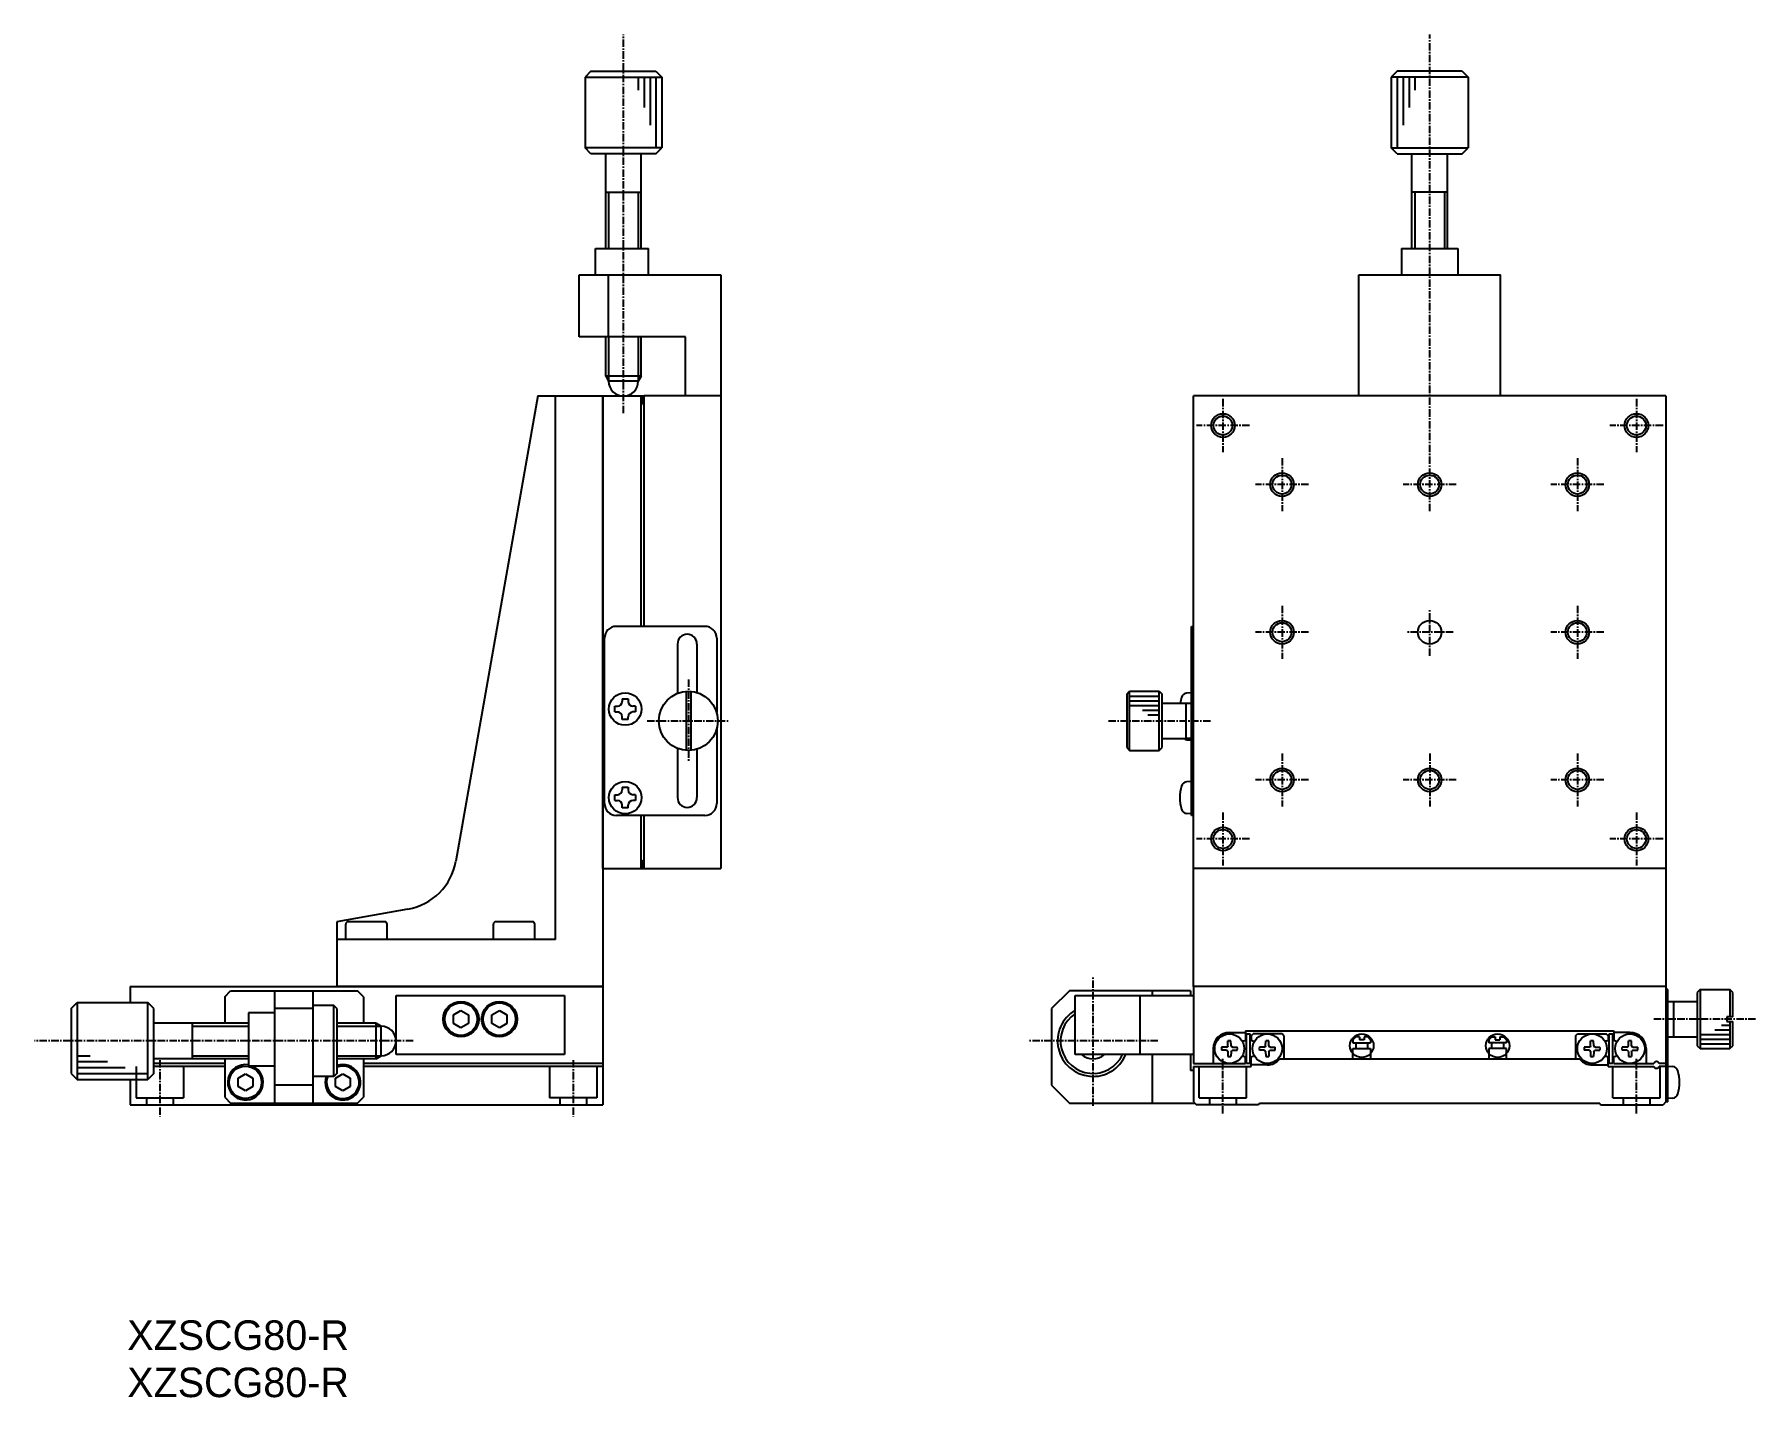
# Model space of a CAD drawing. Extents: x 86 to 377, y 34 to 264.
import ezdxf

# ---------------------------------------------------------------- set-up
doc = ezdxf.new("R2010")
doc.units = 0
doc.linetypes.add('CENTER', pattern=[2, 1.25, -0.25, 0.25, -0.25])
doc.layers.get('0').update_dxf_attribs({"linetype": 'CONTINUOUS'})
doc.layers.add('CENTER', color=1, linetype='CENTER')

msp = doc.modelspace()

# ---------------------------------------------------------------- linework, layer by layer
at = {"color": 7, "linetype": 'CONTINUOUS'}
for p, q in [((179.79, 258.21), (178.79, 257.21)), ((178.79, 257.21), (178.79, 245.21)), ((179.79, 258.21), (190.79, 258.21)), ((190.79, 258.21), (191.79, 257.21)), ((191.79, 257.21), (191.79, 245.21)), ((316.29, 258.21), (315.29, 257.21)), ((315.29, 257.21), (315.29, 245.21)), ((327.29, 258.21), (316.29, 258.21)), ((327.29, 258.21), (328.29, 257.21)), ((328.29, 257.21), (328.29, 245.21)), ((179.79, 244.21), (178.79, 245.21)), ((190.79, 244.21), (191.79, 245.21)), ((316.29, 244.21), (315.29, 245.21)), ((327.29, 244.21), (328.29, 245.21)), ((190.79, 244.21), (179.79, 244.21)), ((182.29, 228.21), (182.29, 244.21)), ((188.29, 228.21), (188.29, 244.21)), ((316.29, 244.21), (327.29, 244.21)), ((318.79, 228.21), (318.79, 244.21)), ((324.79, 228.21), (324.79, 244.21)), ((182.29, 237.71), (188.29, 237.71)), ((324.79, 237.71), (318.79, 237.71)), ((180.54, 228.21), (189.54, 228.21)), ((180.54, 223.71), (180.54, 228.21)), ((189.54, 223.71), (189.54, 228.21)), ((317.04, 228.21), (326.54, 228.21)), ((317.04, 228.21), (317.04, 223.71)), ((326.54, 228.21), (326.54, 223.71)), ((177.79, 213.21), (177.79, 223.71)), ((177.79, 223.71), (201.79, 223.71)), ((182.79, 213.21), (182.79, 223.71)), ((201.79, 223.71), (201.79, 123.21)), ((309.79, 223.71), (333.79, 223.71)), ((309.79, 203.21), (309.79, 223.71)), ((333.79, 203.21), (333.79, 223.71)), ((195.79, 213.21), (177.79, 213.21)), ((182.29, 206.57), (182.29, 213.21)), ((188.29, 206.57), (188.29, 213.21)), ((195.79, 203.21), (195.79, 213.21)), ((182.29, 206.57), (182.79, 205.71)), ((188.29, 206.57), (182.29, 206.57)), ((187.79, 205.71), (182.79, 205.71)), ((188.29, 206.57), (187.79, 205.71)), ((170.79, 203.21), (156.9, 124.43)), ((170.79, 203.21), (181.79, 203.21)), ((173.79, 111.21), (173.79, 203.21)), ((181.79, 203.21), (181.79, 103.21)), ((181.79, 123.21), (181.79, 203.21)), ((181.79, 203.21), (188.79, 203.21)), ((188.29, 164.21), (188.29, 203.21)), ((188.59, 201.81), (188.59, 203.21)), ((188.59, 201.81), (188.79, 201.81)), ((201.79, 203.21), (188.79, 203.21)), ((188.79, 164.21), (188.79, 203.21)), ((361.79, 203.21), (281.79, 203.21)), ((281.79, 103.21), (281.79, 203.21)), ((361.79, 203.21), (361.79, 103.21)), ((199.09, 164.21), (184.09, 164.21)), ((281.49, 164.21), (281.79, 164.21)), ((281.49, 132.21), (281.49, 164.21)), ((182.09, 134.21), (182.09, 162.21)), ((194.44, 161.21), (194.44, 152.85)), ((197.74, 161.21), (197.74, 152.99)), ((201.09, 162.21), (201.09, 149.61)), ((185.09, 151.96), (185.09, 151.51)), ((185.09, 151.96), (186.09, 151.96)), ((186.09, 151.96), (186.09, 151.51)), ((195.89, 153.19), (195.89, 143.22)), ((196.69, 153.19), (196.69, 143.22)), ((270.49, 152.71), (270.99, 153.21)), ((270.49, 152.71), (270.49, 143.71)), ((270.99, 153.21), (275.99, 153.21)), ((275.99, 153.21), (276.49, 152.71)), ((276.49, 143.71), (276.49, 152.71)), ((281.49, 152.96), (280.65, 152.88)), ((281.49, 152.96), (281.49, 151.21)), ((183.84, 150.71), (184.29, 150.71)), ((183.84, 149.71), (183.84, 150.71)), ((183.84, 149.71), (184.29, 149.71)), ((185.09, 148.46), (185.09, 148.91)), ((186.09, 148.46), (186.09, 148.91)), ((187.34, 150.71), (186.89, 150.71)), ((187.34, 149.71), (186.89, 149.71)), ((187.34, 150.71), (187.34, 149.71)), ((276.49, 151.21), (280.49, 151.21)), ((280.49, 151.21), (280.49, 145.21)), ((280.49, 151.21), (280.49, 145.21)), ((280.49, 151.21), (281.49, 151.21)), ((281.49, 151.21), (281.49, 145.21)), ((186.09, 148.46), (185.09, 148.46)), ((201.09, 146.81), (201.09, 134.21)), ((194.44, 143.56), (194.44, 135.21)), ((197.74, 143.42), (197.74, 135.21)), ((270.49, 143.71), (270.99, 143.21)), ((270.99, 143.21), (275.99, 143.21)), ((275.99, 143.21), (276.49, 143.71)), ((276.49, 145.21), (280.49, 145.21)), ((281.49, 145.21), (280.49, 145.21)), ((280.73, 145.02), (281.49, 144.96)), ((185.09, 136.96), (185.09, 136.51)), ((185.09, 136.96), (186.09, 136.96)), ((186.09, 136.96), (186.09, 136.51)), ((281.49, 137.96), (280.65, 137.88)), ((281.49, 137.96), (281.49, 132.46)), ((183.84, 135.71), (184.29, 135.71)), ((183.84, 134.71), (183.84, 135.71)), ((183.84, 134.71), (184.29, 134.71)), ((187.34, 135.71), (186.89, 135.71)), ((187.34, 134.71), (186.89, 134.71)), ((187.34, 135.71), (187.34, 134.71)), ((199.09, 132.21), (184.09, 132.21)), ((185.09, 133.46), (185.09, 133.91)), ((186.09, 133.46), (185.09, 133.46)), ((186.09, 133.46), (186.09, 133.91)), ((188.29, 123.21), (188.29, 132.21)), ((188.79, 123.21), (188.79, 132.21)), ((281.49, 132.46), (280.65, 132.53)), ((281.79, 132.21), (281.49, 132.21)), ((181.79, 123.21), (188.79, 123.21)), ((188.59, 124.61), (188.59, 123.21)), ((188.59, 124.61), (188.79, 124.61)), ((188.79, 123.21), (201.79, 123.21)), ((361.79, 123.21), (281.79, 123.21)), ((148.79, 116.32), (136.79, 114.21)), ((136.79, 114.21), (136.79, 103.21)), ((138.29, 111.21), (138.29, 113.81)), ((144.89, 114.21), (138.69, 114.21)), ((145.29, 111.21), (145.29, 113.81)), ((163.29, 111.21), (163.29, 113.81)), ((169.89, 114.21), (163.69, 114.21)), ((170.29, 111.21), (170.29, 113.81)), ((173.79, 111.21), (136.79, 111.21)), ((101.79, 103.21), (181.79, 103.21)), ((101.79, 103.21), (101.79, 100.51)), ((101.79, 102.71), (101.79, 102.51)), ((117.79, 101.51), (118.79, 102.51)), ((118.79, 102.51), (140.29, 102.51)), ((126.29, 83.51), (126.29, 102.51)), ((132.79, 83.51), (132.79, 102.51)), ((181.79, 103.21), (136.79, 103.21)), ((141.29, 101.51), (140.29, 102.51)), ((181.79, 103.21), (181.79, 83.21)), ((260.79, 102.51), (257.79, 99.51)), ((281.29, 102.51), (260.79, 102.51)), ((274.79, 102.51), (274.79, 101.71)), ((281.29, 102.51), (281.29, 101.71)), ((281.79, 103.21), (281.79, 90.21)), ((361.79, 103.21), (281.79, 103.21)), ((361.79, 103.21), (281.79, 103.21)), ((361.79, 103.21), (361.79, 83.71)), ((362.09, 102.71), (361.79, 102.71)), ((362.09, 83.71), (362.09, 102.71)), ((367.59, 102.71), (367.09, 102.21)), ((367.09, 102.21), (367.09, 93.21)), ((367.59, 102.71), (372.59, 102.71)), ((373.09, 102.21), (372.59, 102.71)), ((373.09, 98.11), (373.09, 102.21)), ((91.79, 99.51), (92.79, 100.51)), ((91.79, 99.51), (91.79, 88.51)), ((92.79, 100.51), (104.79, 100.51)), ((105.79, 99.51), (104.79, 100.51)), ((105.79, 88.51), (105.79, 99.51)), ((117.79, 101.51), (117.79, 97.01)), ((132.79, 99.51), (126.29, 99.51)), ((136.29, 100.01), (132.79, 100.01)), ((136.79, 99.51), (136.29, 100.01)), ((136.79, 99.51), (136.79, 88.51)), ((141.29, 101.51), (141.29, 97.01)), ((146.79, 101.71), (175.29, 101.71)), ((146.79, 91.71), (146.79, 101.71)), ((156.54, 98.43), (157.79, 99.15)), ((157.79, 99.15), (159.04, 98.43)), ((163.04, 98.43), (164.29, 99.15)), ((164.29, 99.15), (165.54, 98.43)), ((175.29, 101.71), (175.29, 91.71)), ((257.79, 99.51), (257.79, 86.51)), ((261.79, 91.71), (261.79, 101.71)), ((261.79, 101.71), (281.79, 101.71)), ((272.79, 91.71), (272.79, 101.71)), ((362.09, 100.71), (367.09, 100.71)), ((363.09, 100.71), (363.09, 94.71)), ((121.79, 97.01), (105.79, 97.01)), ((112.29, 97.01), (112.29, 91.01)), ((121.79, 98.76), (121.79, 89.76)), ((126.29, 98.76), (121.79, 98.76)), ((143.43, 97.01), (136.79, 97.01)), ((143.43, 97.01), (144.29, 96.51)), ((143.43, 91.01), (143.43, 97.01)), ((144.29, 91.51), (144.29, 96.51)), ((156.54, 96.99), (156.54, 98.43)), ((157.79, 96.26), (156.54, 96.99)), ((159.04, 96.99), (157.79, 96.26)), ((159.04, 98.43), (159.04, 96.99)), ((163.04, 96.99), (163.04, 98.43)), ((164.29, 96.26), (163.04, 96.99)), ((165.54, 96.99), (164.29, 96.26)), ((165.54, 98.43), (165.54, 96.99)), ((372.09, 98.11), (372.09, 97.31)), ((373.09, 98.11), (372.09, 98.11)), ((372.09, 97.31), (373.09, 97.31)), ((373.09, 93.21), (373.09, 97.31)), ((287.62, 93.21), (287.63, 94.03)), ((287.89, 95.46), (290.59, 95.46)), ((288.17, 93.21), (288.15, 94.03)), ((290.59, 95.71), (290.59, 94.12)), ((290.59, 95.71), (352.99, 95.71)), ((290.79, 90.21), (290.79, 95.21)), ((290.79, 95.21), (291.39, 95.21)), ((291.39, 90.21), (291.39, 95.21)), ((291.59, 94.91), (291.89, 95.21)), ((291.59, 94.91), (291.59, 94.12)), ((296.79, 95.21), (291.89, 95.21)), ((294.02, 93.21), (294.03, 94.03)), ((294.57, 93.21), (294.55, 94.03)), ((297.09, 94.91), (296.79, 95.21)), ((297.09, 94.91), (297.09, 90.91)), ((308.79, 94.21), (309.29, 94.71)), ((308.79, 94.21), (308.79, 93.71)), ((308.79, 93.71), (311.79, 93.71)), ((309.89, 94.71), (309.29, 94.71)), ((309.29, 93.71), (309.29, 92.71)), ((309.89, 94.71), (309.89, 94.21)), ((310.69, 94.21), (309.89, 94.21)), ((310.69, 94.71), (310.69, 94.21)), ((311.29, 94.71), (310.69, 94.71)), ((311.79, 94.21), (311.29, 94.71)), ((311.29, 92.71), (311.29, 93.71)), ((311.79, 94.21), (311.79, 93.71)), ((331.79, 94.21), (332.29, 94.71)), ((331.79, 94.21), (331.79, 93.71)), ((334.79, 93.71), (331.79, 93.71)), ((332.29, 94.71), (332.89, 94.71)), ((332.29, 92.71), (332.29, 93.71)), ((332.89, 94.71), (332.89, 94.21)), ((332.89, 94.21), (333.69, 94.21)), ((333.69, 94.71), (333.69, 94.21)), ((333.69, 94.71), (334.29, 94.71)), ((334.79, 94.21), (334.29, 94.71)), ((334.29, 93.71), (334.29, 92.71)), ((334.79, 94.21), (334.79, 93.71)), ((346.49, 94.91), (346.79, 95.21)), ((346.49, 94.91), (346.49, 90.91)), ((346.79, 95.21), (351.69, 95.21)), ((349.02, 93.21), (349.03, 94.03)), ((349.57, 93.21), (349.55, 94.03)), ((351.99, 94.91), (351.69, 95.21)), ((351.99, 94.91), (351.99, 94.12)), ((352.19, 90.21), (352.19, 95.21)), ((352.19, 95.21), (352.79, 95.21)), ((352.79, 90.21), (352.79, 95.21)), ((352.99, 95.71), (352.99, 94.12)), ((355.69, 95.46), (352.99, 95.46)), ((355.42, 93.21), (355.43, 94.03)), ((355.97, 93.21), (355.95, 94.03)), ((362.09, 94.71), (367.09, 94.71)), ((121.79, 91.01), (105.79, 91.01)), ((117.79, 91.01), (117.79, 84.51)), ((143.43, 91.01), (136.79, 91.01)), ((141.29, 91.01), (141.29, 84.51)), ((143.43, 91.01), (144.29, 91.51)), ((175.29, 91.71), (146.79, 91.71)), ((281.79, 91.71), (261.79, 91.71)), ((274.79, 91.71), (274.79, 83.51)), ((281.29, 91.71), (281.29, 89.01)), ((285.14, 92.71), (285.14, 90.21)), ((287.41, 92.98), (286.57, 92.97)), ((287.41, 92.43), (286.57, 92.45)), ((287.41, 92.98), (287.55, 93.04)), ((287.41, 92.43), (287.55, 92.37)), ((287.62, 93.21), (287.55, 93.04)), ((287.62, 92.21), (287.55, 92.37)), ((287.62, 92.21), (287.63, 91.38)), ((288.17, 92.21), (288.15, 91.38)), ((288.17, 93.21), (288.24, 93.04)), ((288.17, 92.21), (288.24, 92.37)), ((288.38, 92.98), (288.24, 93.04)), ((288.38, 92.43), (288.24, 92.37)), ((288.38, 92.98), (289.22, 92.97)), ((288.38, 92.43), (289.22, 92.45)), ((290.59, 90.21), (290.59, 91.29)), ((291.59, 89.71), (291.59, 91.29)), ((293.81, 92.98), (292.97, 92.97)), ((293.81, 92.43), (292.97, 92.45)), ((293.81, 92.98), (293.95, 93.04)), ((293.81, 92.43), (293.95, 92.37)), ((294.02, 93.21), (293.95, 93.04)), ((294.02, 92.21), (293.95, 92.37)), ((294.02, 92.21), (294.03, 91.38)), ((294.57, 92.21), (294.55, 91.38)), ((294.57, 93.21), (294.64, 93.04)), ((294.57, 92.21), (294.64, 92.37)), ((294.78, 92.98), (294.64, 93.04)), ((294.78, 92.43), (294.64, 92.37)), ((294.78, 92.98), (295.62, 92.97)), ((294.78, 92.43), (295.62, 92.45)), ((347.21, 90.91), (296.37, 90.91)), ((308.79, 90.91), (308.79, 92.71)), ((308.79, 92.71), (311.79, 92.71)), ((311.79, 92.71), (311.79, 90.91)), ((331.79, 92.71), (331.79, 90.91)), ((334.79, 92.71), (331.79, 92.71)), ((334.79, 90.91), (334.79, 92.71)), ((348.81, 92.98), (347.97, 92.97)), ((348.81, 92.43), (347.97, 92.45)), ((348.81, 92.98), (348.95, 93.04)), ((348.81, 92.43), (348.95, 92.37)), ((349.02, 93.21), (348.95, 93.04)), ((349.02, 92.21), (348.95, 92.37)), ((349.02, 92.21), (349.03, 91.38)), ((349.57, 92.21), (349.55, 91.38)), ((349.57, 93.21), (349.64, 93.04)), ((349.57, 92.21), (349.64, 92.37)), ((349.78, 92.98), (349.64, 93.04)), ((349.78, 92.43), (349.64, 92.37)), ((349.78, 92.98), (350.62, 92.97)), ((349.78, 92.43), (350.62, 92.45)), ((351.99, 89.71), (351.99, 91.29)), ((352.99, 90.21), (352.99, 91.29)), ((355.21, 92.98), (354.37, 92.97)), ((355.21, 92.43), (354.37, 92.45)), ((355.21, 92.98), (355.35, 93.04)), ((355.21, 92.43), (355.35, 92.37)), ((355.42, 93.21), (355.35, 93.04)), ((355.42, 92.21), (355.35, 92.37)), ((355.42, 92.21), (355.43, 91.38)), ((355.97, 92.21), (355.95, 91.38)), ((355.97, 93.21), (356.04, 93.04)), ((355.97, 92.21), (356.04, 92.37)), ((356.18, 92.98), (356.04, 93.04)), ((356.18, 92.43), (356.04, 92.37)), ((356.18, 92.98), (357.02, 92.97)), ((356.18, 92.43), (357.02, 92.45)), ((358.44, 92.71), (358.44, 90.21)), ((367.09, 93.21), (367.59, 92.71)), ((367.59, 92.71), (372.59, 92.71)), ((372.59, 92.71), (373.09, 93.21)), ((91.79, 88.51), (92.79, 87.51)), ((92.79, 87.51), (104.79, 87.51)), ((101.79, 87.51), (101.79, 83.21)), ((105.79, 88.51), (104.79, 87.51)), ((117.79, 90.21), (105.79, 90.21)), ((117.79, 89.71), (105.79, 89.71)), ((120.04, 87.73), (121.29, 88.45)), ((120.04, 86.29), (120.04, 87.73)), ((121.29, 88.45), (122.54, 87.73)), ((126.29, 89.76), (121.79, 89.76)), ((122.54, 87.73), (122.54, 86.29)), ((136.29, 88.01), (132.79, 88.01)), ((136.79, 88.51), (136.29, 88.01)), ((136.54, 87.73), (137.79, 88.45)), ((136.54, 86.29), (136.54, 87.73)), ((137.79, 88.45), (139.04, 87.73)), ((139.04, 87.73), (139.04, 86.29)), ((181.79, 90.21), (141.29, 90.21)), ((181.79, 89.71), (141.29, 89.71)), ((281.79, 89.01), (281.29, 89.01)), ((281.79, 90.21), (290.59, 90.21)), ((281.79, 89.71), (281.79, 83.71)), ((281.79, 89.71), (291.59, 89.71)), ((291.39, 90.21), (290.79, 90.21)), ((294.29, 89.96), (291.59, 89.96)), ((349.29, 89.96), (351.99, 89.96)), ((351.99, 89.71), (359.74, 89.71)), ((352.79, 90.21), (352.19, 90.21)), ((352.99, 90.21), (359.74, 90.21)), ((361.79, 90.21), (360.65, 90.21)), ((361.79, 89.71), (360.65, 89.71)), ((362.09, 89.76), (362.94, 89.68)), ((117.79, 84.51), (118.79, 83.51)), ((121.29, 85.56), (120.04, 86.29)), ((122.54, 86.29), (121.29, 85.56)), ((132.79, 86.51), (126.29, 86.51)), ((137.79, 85.56), (136.54, 86.29)), ((139.04, 86.29), (137.79, 85.56)), ((140.29, 83.51), (141.29, 84.51)), ((257.79, 86.51), (260.79, 83.51)), ((101.79, 83.21), (181.79, 83.21)), ((118.79, 83.51), (140.29, 83.51)), ((260.79, 83.51), (281.98, 83.51)), ((281.79, 83.71), (282.29, 83.21)), ((292.79, 83.21), (282.29, 83.21)), ((292.99, 83.41), (292.79, 83.21)), ((350.59, 83.41), (292.99, 83.41)), ((350.59, 83.41), (350.79, 83.21)), ((350.79, 83.21), (361.29, 83.21)), ((361.79, 83.71), (361.29, 83.21)), ((362.09, 83.71), (361.79, 83.71)), ((362.94, 84.33), (362.09, 84.26))]:
    msp.add_line(p, q, dxfattribs=at)
at = {"color": 3, "linetype": 'CONTINUOUS'}
for p, q in [((178.79, 257.21), (191.79, 257.21)), ((187.79, 257.21), (187.79, 254.97)), ((188.79, 257.21), (188.79, 252.04)), ((189.79, 257.21), (189.79, 249.09)), ((190.79, 257.21), (190.79, 245.21)), ((328.29, 257.21), (315.29, 257.21)), ((316.29, 257.21), (316.29, 245.21)), ((317.29, 257.21), (317.29, 249.09)), ((318.29, 257.21), (318.29, 252.04)), ((319.29, 257.21), (319.29, 254.97)), ((191.79, 245.21), (178.79, 245.21)), ((315.29, 245.21), (328.29, 245.21)), ((182.79, 237.71), (182.79, 228.21)), ((187.79, 237.71), (187.79, 228.21)), ((319.29, 237.71), (319.29, 228.21)), ((324.29, 237.71), (324.29, 228.21)), ((182.79, 213.21), (182.79, 205.71)), ((187.79, 213.21), (187.79, 205.71)), ((270.99, 143.21), (270.99, 153.21)), ((270.99, 152.41), (275.99, 152.41)), ((270.99, 151.61), (275.99, 151.61)), ((275.99, 143.21), (275.99, 153.21)), ((270.99, 150.81), (275.99, 150.81)), ((273.18, 150.01), (275.99, 150.01)), ((274.09, 149.21), (275.99, 149.21)), ((367.59, 102.71), (367.59, 92.71)), ((372.59, 102.71), (372.59, 98.11)), ((92.79, 100.51), (92.79, 87.51)), ((104.79, 87.51), (104.79, 100.51)), ((136.29, 88.01), (136.29, 100.01)), ((112.29, 96.51), (121.79, 96.51)), ((136.79, 96.51), (144.29, 96.51)), ((371.22, 96.71), (372.59, 96.71)), ((372.59, 97.31), (372.59, 92.71)), ((367.59, 95.11), (372.59, 95.11)), ((367.59, 94.31), (372.59, 94.31)), ((367.59, 93.51), (372.59, 93.51)), ((370.09, 95.91), (372.59, 95.91)), ((92.79, 91.51), (95.03, 91.51)), ((92.79, 90.51), (97.96, 90.51)), ((112.29, 91.51), (121.79, 91.51)), ((136.79, 91.51), (144.29, 91.51)), ((92.79, 89.51), (100.91, 89.51)), ((92.79, 88.51), (104.79, 88.51)), ((102.79, 89.71), (102.79, 84.41)), ((110.79, 89.71), (110.79, 84.41)), ((172.79, 89.71), (172.79, 84.41)), ((180.79, 89.71), (180.79, 84.41)), ((282.79, 84.41), (282.79, 89.71)), ((290.79, 84.41), (290.79, 89.71)), ((352.79, 84.41), (352.79, 89.71)), ((360.79, 84.41), (360.79, 89.71)), ((102.79, 84.41), (110.79, 84.41)), ((104.54, 84.41), (104.54, 83.21)), ((109.04, 84.41), (109.04, 83.21)), ((180.79, 84.41), (172.79, 84.41)), ((174.54, 84.41), (174.54, 83.21)), ((179.04, 84.41), (179.04, 83.21)), ((282.79, 84.41), (290.79, 84.41)), ((284.54, 84.41), (284.54, 83.21)), ((289.04, 84.41), (289.04, 83.21)), ((352.79, 84.41), (360.79, 84.41)), ((354.54, 84.41), (354.54, 83.21)), ((359.04, 84.41), (359.04, 83.21))]:
    msp.add_line(p, q, dxfattribs=at)
for centre in [(286.79, 198.21), (356.79, 198.21), (296.79, 188.21), (321.79, 188.21), (346.79, 188.21), (296.79, 163.21), (346.79, 163.21), (296.79, 138.21), (321.79, 138.21), (346.79, 138.21), (286.79, 128.21), (356.79, 128.21), (310.29, 93.21), (333.29, 93.21)]:
    msp.add_circle(centre, 2, dxfattribs=at)
at = {"color": 7, "linetype": 'CONTINUOUS'}
for centre, radius in [((286.79, 198.21), 1.6), ((356.79, 198.21), 1.6), ((296.79, 188.21), 1.6), ((321.79, 188.21), 1.6), ((346.79, 188.21), 1.6), ((296.79, 163.21), 1.6), ((321.79, 163.21), 2), ((346.79, 163.21), 1.6), ((185.59, 150.21), 2.75), ((196.29, 148.21), 5), ((185.59, 135.21), 2.75), ((296.79, 138.21), 1.6), ((321.79, 138.21), 1.6), ((346.79, 138.21), 1.6), ((286.79, 128.21), 1.6), ((356.79, 128.21), 1.6), ((157.79, 97.71), 3), ((157.79, 97.71), 2.75), ((164.29, 97.71), 3), ((164.29, 97.71), 2.75), ((287.89, 92.71), 2.5), ((294.29, 92.71), 2.5), ((349.29, 92.71), 2.5), ((355.69, 92.71), 2.5), ((121.29, 87.01), 2.75)]:
    msp.add_circle(centre, radius, dxfattribs=at)
for centre, radius, start, end in [((185.29, 205.71), 2.5, 180, 0), ((184.09, 162.21), 2, 90, 180), ((199.09, 162.21), 2, 0, 90), ((196.09, 161.21), 1.65, 0, 180), ((286.49, 150.21), 7, 163.743, 171.7868), ((280.73, 151.89), 1, 95, 163.743), ((184.29, 151.51), 0.8, 270, 0), ((184.29, 148.91), 0.8, 0, 90), ((186.89, 151.51), 0.8, 180, 270), ((186.89, 148.91), 0.8, 90, 180), ((280.8, 145.84), 0.821, 230.6662, 265), ((286.49, 135.21), 7, 163.743, 196.257), ((280.73, 136.89), 1, 95, 163.743), ((184.09, 134.21), 2, 180, 270), ((184.29, 136.51), 0.8, 270, 0), ((184.29, 133.91), 0.8, 0, 90), ((186.89, 136.51), 0.8, 180, 270), ((186.89, 133.91), 0.8, 90, 180), ((196.09, 135.21), 1.65, 180, 0), ((199.09, 134.21), 2, 270, 0), ((280.73, 133.53), 1, 196.257, 265), ((147.06, 126.17), 10, 280, 350), ((138.69, 113.81), 0.4, 90, 180), ((144.89, 113.81), 0.4, 0, 90), ((163.69, 113.81), 0.4, 90, 180), ((169.89, 113.81), 0.4, 0, 90), ((264.79, 94.01), 6, 120, 337.4597), ((144.29, 94.01), 2.5, 270, 90), ((287.89, 92.71), 2.75, 90, 180), ((287.89, 92.71), 1.35, 78.8959, 101.1041), ((291.09, 92.71), 1.5, 101.537, 130.5416), ((291.09, 92.71), 1.5, 49.4584, 78.4631), ((294.29, 92.71), 1.35, 78.8959, 101.1041), ((349.29, 92.71), 1.35, 78.8959, 101.1041), ((352.49, 92.71), 1.5, 101.537, 130.5416), ((352.49, 92.71), 1.5, 49.4584, 78.4631), ((355.69, 92.71), 1.35, 78.8959, 101.1041), ((355.69, 92.71), 2.75, 0, 90), ((264.79, 94.01), 3, 230.0554, 309.9446), ((287.89, 92.71), 1.35, 168.8959, 191.1041), ((287.89, 92.71), 1.35, 258.8959, 281.1041), ((287.89, 92.71), 1.35, 348.8959, 11.1041), ((291.09, 92.71), 1.5, 229.4584, 258.463), ((291.09, 92.71), 1.5, 281.537, 310.5416), ((294.29, 92.71), 1.35, 168.8959, 191.1041), ((294.29, 92.71), 1.35, 258.8959, 281.1041), ((294.29, 92.71), 2.75, 270, 319.1149), ((294.29, 92.71), 1.35, 348.8959, 11.1041), ((349.29, 92.71), 2.75, 220.8851, 270), ((349.29, 92.71), 1.35, 168.8959, 191.1041), ((349.29, 92.71), 1.35, 258.8959, 281.1041), ((349.29, 92.71), 1.35, 348.8959, 11.1041), ((352.49, 92.71), 1.5, 229.4584, 258.463), ((352.49, 92.71), 1.5, 281.537, 310.5416), ((355.69, 92.71), 1.35, 168.8959, 191.1041), ((355.69, 92.71), 1.35, 258.8959, 281.1041), ((355.69, 92.71), 1.35, 348.8959, 11.1041), ((360.19, 90.01), 0.5, 23.5782, 156.4218), ((121.29, 87.01), 3, 80.4059, 66.4436), ((137.79, 87.01), 3, 160.5288, 109.4713), ((137.79, 87.01), 2.75, 158.6763, 111.3238), ((360.19, 89.91), 0.5, 203.5782, 336.4218), ((362.85, 88.69), 1, 16.257, 85), ((357.09, 87.01), 7, 343.743, 16.257), ((362.85, 85.33), 1, 275, 343.743)]:
    msp.add_arc(centre, radius, start, end, dxfattribs=at)
at = {"color": 3, "linetype": 'CONTINUOUS'}
msp.add_arc((264.79, 94.01), 5.5, 123.0557, 335.2802, dxfattribs=at)
at = {"layer": 'CENTER', "color": 1, "linetype": 'CENTER'}
for p, q in [((185.29, 200.32), (185.29, 264.43)), ((321.79, 183.71), (321.79, 264.43)), ((286.79, 202.71), (286.79, 193.71)), ((356.79, 202.71), (356.79, 193.71)), ((291.29, 198.21), (282.29, 198.21)), ((361.29, 198.21), (352.29, 198.21)), ((296.79, 192.71), (296.79, 183.71)), ((346.79, 192.71), (346.79, 183.71)), ((301.29, 188.21), (292.29, 188.21)), ((326.29, 188.21), (317.29, 188.21)), ((351.29, 188.21), (342.29, 188.21)), ((296.79, 167.71), (296.79, 158.71)), ((321.79, 159.21), (321.79, 167.21)), ((346.79, 167.71), (346.79, 158.71)), ((301.29, 163.21), (292.29, 163.21)), ((325.79, 163.21), (317.79, 163.21)), ((351.29, 163.21), (342.29, 163.21)), ((196.29, 155.21), (196.29, 141.21)), ((189.29, 148.21), (203.29, 148.21)), ((267.42, 148.21), (284.85, 148.21)), ((296.79, 142.71), (296.79, 133.71)), ((321.79, 142.71), (321.79, 133.71)), ((346.79, 142.71), (346.79, 133.71)), ((301.29, 138.21), (292.29, 138.21)), ((326.29, 138.21), (317.29, 138.21)), ((351.29, 138.21), (342.29, 138.21)), ((286.79, 132.71), (286.79, 123.71)), ((356.79, 132.71), (356.79, 123.71)), ((291.29, 128.21), (282.29, 128.21)), ((361.29, 128.21), (352.29, 128.21)), ((264.79, 83.01), (264.79, 105.01)), ((376.96, 97.71), (359.7, 97.71)), ((149.68, 94.01), (85.57, 94.01)), ((275.79, 94.01), (253.79, 94.01)), ((106.79, 90.76), (106.79, 81.24)), ((176.79, 90.76), (176.79, 81.24)), ((286.79, 81.71), (286.79, 91.04)), ((356.79, 81.71), (356.79, 91.04))]:
    msp.add_line(p, q, dxfattribs=at)

# ---------------------------------------------------------------- texts
at = {"color": 7, "linetype": 'CONTINUOUS'}
for p in [(101.29, 41.71), (101.29, 33.71)]:
    msp.add_text('XZSCG80-R', height=5, dxfattribs=at).set_placement(p)

doc.saveas('drawing.dxf')
